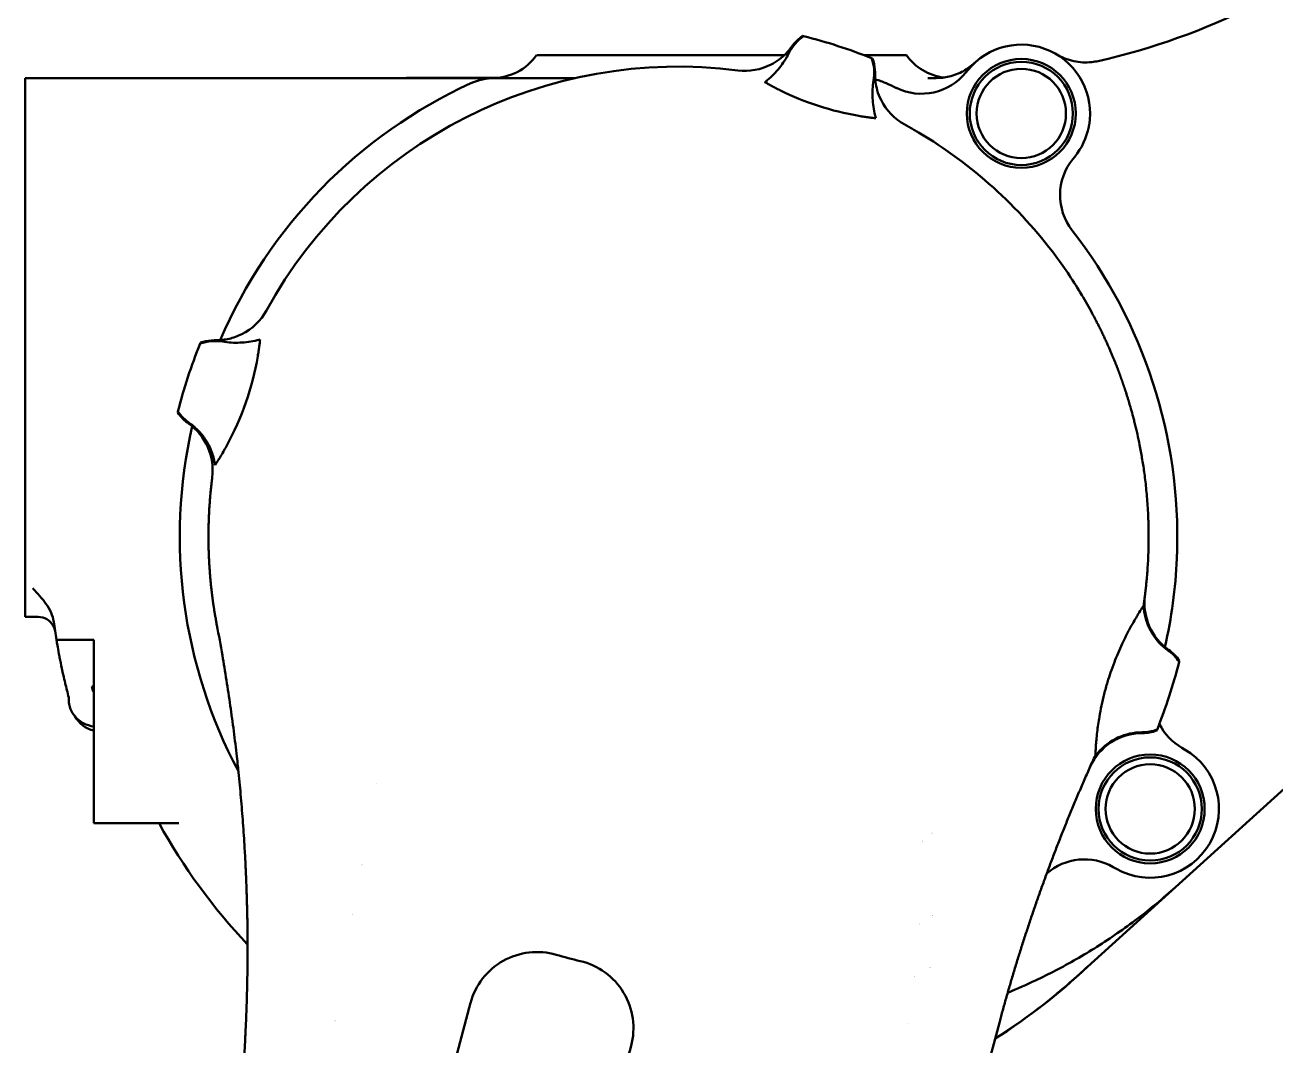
# Model space of a CAD drawing. Header units: millimetres. Extents: x 0 to 8400, y 0 to 5940.
# Drawn here: x 3633.3 to 3851.5, y 3328.4 to 3506.5 of the extents above; entities that cross this region are included whole.
import ezdxf

# ---------------------------------------------------------------- set-up
doc = ezdxf.new("R2010")
doc.units = ezdxf.units.MM
doc.header["$LTSCALE"] = 20
doc.layers.add('可見 (ISO)', color=7, linetype='Continuous', lineweight=50)

msp = doc.modelspace()

# ---------------------------------------------------------------- linework, layer by layer
at = {"layer": '可見 (ISO)'}
for p, q in [((3833.98, 3356.16), (4020.84, 3525.4)), ((3729.28, 3501.28), (3722.53, 3501.28)), ((3729.28, 3501.28), (3765.74, 3501.28)), ((3780.02, 3501.28), (3779.59, 3501.28)), ((3780.02, 3501.28), (3780.58, 3501.28)), ((3781.76, 3501.28), (3780.58, 3501.28)), ((3785.17, 3501.28), (3781.76, 3501.28)), ((3785.17, 3501.28), (3786.65, 3501.28)), ((3786.65, 3501.28), (3787.04, 3501.28)), ((3797.41, 3498.25), (3797.74, 3498.66)), ((3633.28, 3497.28), (3712.48, 3497.28)), ((3633.28, 3492.28), (3633.28, 3497.28)), ((3700.96, 3497.31), (3715.45, 3497.31)), ((3712.48, 3497.28), (3713.07, 3497.28)), ((3729.28, 3497.28), (3715.2, 3497.28)), ((3790.78, 3497.28), (3792.21, 3497.28)), ((3633.28, 3408.28), (3633.28, 3492.28)), ((3816.06, 3483.15), (3816.39, 3483.56)), ((3633.28, 3408.28), (3633.28, 3403.28)), ((3828.63, 3406.95), (3828.63, 3406.95)), ((3633.28, 3403.28), (3635.57, 3403.28)), ((3638.76, 3399.28), (3645.28, 3399.28)), ((3645.28, 3397.57), (3645.28, 3399.28)), ((3639.28, 3396.15), (3639.28, 3396.4)), ((3645.28, 3395.02), (3645.28, 3397.57)), ((3645.28, 3367.28), (3645.28, 3395.02)), ((3645.28, 3391.16), (3644.94, 3391.16)), ((3645.16, 3390.25), (3644.94, 3391.16)), ((3645.28, 3390.19), (3645.16, 3390.25)), ((3835.09, 3380.44), (3835.55, 3380.17)), ((3660.09, 3367.28), (3645.28, 3367.28)), ((3823.55, 3359.39), (3823.09, 3359.65)), ((3833.98, 3356.16), (3827.23, 3350.05)), ((3827.23, 3350.05), (3816.76, 3340.57)), ((3705.76, 3316.43), (3710.99, 3335.93)), ((3787.23, 3332.38), (3787.23, 3332.38)), ((3803.24, 3332.47), (3799.88, 3319.97)), ((3739.01, 3328.45), (3725.53, 3278.17))]:
    msp.add_line(p, q, dxfattribs=at)
for centre, radius in [((3807.07, 3491.11), 9.5), ((3807.07, 3491.11), 9), ((3807.07, 3491.11), 7.79), ((3829.55, 3369.78), 9.5), ((3829.55, 3369.78), 9), ((3829.55, 3369.78), 7.79)]:
    msp.add_circle(centre, radius, dxfattribs=at)
for centre, radius, start, end in [((3793.95, 3617.28), 120, 282.7691, 296.5651), ((3773.55, 3498.12), 8, 125.393, 153.4945), ((3773.55, 3498.12), 7.86, 124.4906, 153.4945), ((3747.28, 3417.28), 90, 68.0291, 75.9709), ((3807.07, 3491.11), 12, 349.8764, 141), ((3714.78, 3506.78), 9.5, 270, 324.6235), ((3773.55, 3498.12), 7.86, 350.5055, 19.5094), ((3773.55, 3498.12), 8, 350.5054, 18.607), ((3794.78, 3506.79), 9.5, 215.3995, 262.3213), ((3747.28, 3417.28), 82, 82.7603, 151.2397), ((3758.87, 3508.55), 10, 262.7603, 297.0924), ((3789.64, 3504.55), 10, 244.109, 321), ((3747.28, 3417.28), 87, 114.62, 156.7881), ((3700.96, 3451.31), 46, 90, 91.8405), ((3715.2, 3487.28), 10, 90, 114.62), ((3753.65, 3507.5), 13.99, 308.4773, 310.653), ((3779.36, 3487.28), 10, 65.38, 77.1252), ((3747.28, 3417.28), 87, 64.109, 65.38), ((3787.14, 3539.97), 50, 243.6693, 260.3307), ((3791.55, 3497.93), 10, 206.5056, 241.2397), ((3795.16, 3494.01), 13.99, 193.3502, 195.5226), ((3807.07, 3491.11), 12, 321, 348.7401), ((3807.05, 3491.11), 12.01, 348.7417, 349.8767), ((3823.83, 3476.86), 10, 141, 217.891), ((3747.28, 3417.28), 87, 358.0683, 37.891), ((3666.63, 3461.55), 10, 296.5353, 331.2397), ((3747.28, 3417.28), 90, 158.0291, 165.9709), ((3666.44, 3443.55), 7.86, 80.5056, 109.5094), ((3666.44, 3443.55), 8, 80.5055, 108.607), ((3670.55, 3465.16), 13.99, 283.3554, 285.5227), ((3624.59, 3457.15), 50, 331.2276, 350.3307), ((3745.9, 3417.88), 78, 156.6107, 156.6108), ((3666.44, 3443.55), 7.86, 214.4906, 235.3023), ((3666.44, 3443.55), 8, 215.393, 235.3023), ((3656.01, 3428.88), 10, 352.7603, 54.6013), ((3747.28, 3417.28), 87, 167.2119, 208.0492), ((3747.52, 3417.23), 87.25, 167.1991818878078, 167.1991959944633), ((3747.28, 3417.28), 87, 347.2119, 357.4918), ((3747.25, 3417.28), 87.03, 357.4916, 358.0679), ((3838.55, 3405.69), 10, 172.7615, 234.6013), ((3838.55, 3405.69), 10.14, 188.3709, 234.6013), ((3635.57, 3400.28), 3, 29.1105, 90), ((3747.28, 3417.28), 110, 187.7535, 189.418), ((3372.1, 3345.43), 300, 9.8079, 10.8421), ((3747.28, 3417.28), 90, 338.0291, 345.9709), ((3828.12, 3391.02), 7.86, 34.4906, 54.6013), ((3828.12, 3391.02), 8, 35.393, 54.6013), ((3646.37, 3388.33), 5, 208.4321, 257.3637), ((3840.09, 3389.1), 10, 206.5328, 240), ((3828.19, 3373.02), 10, 90.2269, 155.8822), ((3828.19, 3373.02), 10.14, 90.2269, 139.4965), ((3828.12, 3391.02), 7.86, 270.2269, 289.5094), ((3828.12, 3391.02), 8, 270.2269, 288.607), ((3829.55, 3369.78), 12, 240, 60), ((3747.17, 3417.2), 67.86, 219.228, 219.2281), ((3747.28, 3417.28), 103.5, 208.8875, 223.4149), ((3747.28, 3417.28), 68, 310.5309, 310.5334), ((3748.58, 3415.66), 65.93, 308.7114, 308.7115), ((3818.09, 3350.99), 10, 60, 131.2542), ((3747.3, 3417.3), 79.53, 226.0127, 226.0129), ((3746.44, 3416.31), 85.71, 229.2393909864082, 229.2394109544929), ((3747.35, 3417.17), 79.37, 301.8496, 301.8497), ((3747.28, 3417.28), 79.5, 303.8673, 303.8726), ((3722.58, 3332.82), 12, 73.6977, 165), ((3747.28, 3417.28), 76, 253.6977, 256.9536), ((3727.41, 3331.55), 12, 345, 76.9536), ((3747.28, 3417.28), 87, 300.2686, 300.2719), ((3747.31, 3417.27), 103.5, 302.2247, 313.4776), ((3747.3, 3417.24), 86.96, 298.2157, 298.2158), ((3747.28, 3417.28), 103.5, 302.2481, 309.6727), ((3747.27, 3417.27), 103.48, 234.6582, 234.6584)]:
    msp.add_arc(centre, radius, start, end, dxfattribs=at)
for centre, major_axis, ratio, start_param, end_param in [((3818.34, 3510), (-5.13, -8.59), 0.998322, 6.283084, 6.283112), ((3818.26, 3510), (2.21, -9.75), 0.993761, 6.283171, 6.283195), ((3792.13, 3507.26), (6.79, -7.34), 0.998267, 6.283022, 6.283162), ((3792.21, 3507.28), (0, -10), 0.993565, 6.282948, 6.283031), ((3831.35, 3405.31), (0.2, 4.37), 0.664278, 1.607713, 1.854172), ((3822.37, 3377.11), (2.24, 3.9), 0.666313, 1.295945, 1.47871)]:
    msp.add_ellipse(centre, major_axis=major_axis, ratio=ratio, start_param=start_param, end_param=end_param, dxfattribs=at)
for points, knots in [([(3768.91, 3504.64), (3768.91, 3504.64), (3768.95, 3504.63), (3769.01, 3504.62), (3769.04, 3504.61), (3769.07, 3504.61), (3769.1, 3504.6)], [-3.33032435, -3.33032435, -3.33032435, -3.33032435, -3.2615474, -3.2615474, -3.2615474, -3.23724664, -3.23724664, -3.23724664, -3.23724664]), ([(3763.43, 3499.65), (3764.39, 3500.14), (3765.28, 3500.8), (3766.22, 3501.76), (3766.4, 3501.95), (3766.69, 3502.31), (3766.81, 3502.46), (3766.94, 3502.64), (3766.96, 3502.67), (3766.98, 3502.7), (3766.99, 3502.7), (3766.99, 3502.71), (3767, 3502.72), (3767, 3502.72), (3767, 3502.73), (3767.01, 3502.73), (3767.01, 3502.74), (3767.02, 3502.75), (3767.02, 3502.75), (3767.02, 3502.75), (3767.02, 3502.75), (3767.02, 3502.75), (3767.02, 3502.75), (3767.02, 3502.75)], [0, 0, 0, 0, 0.3242891, 0.3242891, 0.4029423, 0.4029423, 0.4619156, 0.4619156, 0.4707416, 0.4707416, 0.4727487, 0.4727487, 0.4747699, 0.4747699, 0.4767962, 0.4767962, 0.4808583, 0.4808583, 0.4969656, 0.4969656, 0.5216839, 0.5216839, 0.5321185, 0.5321185, 0.5321185, 0.5321185]), ([(3766.52, 3501.63), (3766.06, 3500.72), (3765.51, 3499.87), (3764.24, 3498.28), (3763.53, 3497.55), (3762.76, 3496.89)], [-0.6080225, -0.6080225, -0.6080225, -0.6080225, -0.304008, -0.304008, -0.000001, -0.000001, -0.000001, -0.000001]), ([(3781.13, 3500.67), (3781.13, 3500.67), (3781.1, 3500.69), (3781.01, 3500.72), (3780.98, 3500.73), (3780.95, 3500.75)], [1.4042973, 1.4042973, 1.4042973, 1.4042973, 1.4918743, 1.4918743, 1.5221598, 1.5221598, 1.5221598, 1.5221598]), ([(3813.22, 3501.41), (3814.14, 3500.86), (3815.17, 3500.46), (3817.25, 3500.01), (3818.33, 3499.95), (3819.74, 3500.11), (3820.11, 3500.17), (3820.47, 3500.25)], [0, 0, 0, 0, 0.3243726, 0.3243726, 0.6418796, 0.6418796, 0.7577162, 0.7577162, 0.7577162, 0.7577162]), ([(3781.55, 3498.03), (3781.55, 3498.03), (3781.55, 3498.03), (3781.55, 3498.03), (3781.55, 3498.03), (3781.55, 3498.03), (3781.55, 3498.03), (3781.55, 3498.02), (3781.55, 3498.02), (3781.55, 3498), (3781.55, 3498), (3781.55, 3497.99), (3781.55, 3497.99), (3781.55, 3497.98), (3781.55, 3497.97), (3781.55, 3497.93), (3781.55, 3497.9), (3781.55, 3497.74), (3781.55, 3497.62), (3781.57, 3497.18), (3781.6, 3496.86), (3781.71, 3496.08), (3781.8, 3495.62), (3782.1, 3494.58), (3782.33, 3494.01), (3782.6, 3493.47)], [0.1793932, 0.1793932, 0.1793932, 0.1793932, 0.1874525, 0.1874525, 0.2188162, 0.2188162, 0.2305789, 0.2305789, 0.2399788, 0.2399788, 0.2423319, 0.2423319, 0.244704, 0.244704, 0.2470765, 0.2470765, 0.2567115, 0.2567115, 0.2942654, 0.2942654, 0.3886702, 0.3886702, 0.5304749, 0.5304749, 0.7124421, 0.7124421, 0.7124421, 0.7124421]), ([(3792.21, 3497.28), (3792.95, 3497.28), (3793.73, 3497.37), (3795.34, 3497.75), (3796.19, 3498.08), (3797.67, 3498.9), (3798.33, 3499.38), (3798.92, 3499.92)], [0, 0, 0, 0, 0.2330987, 0.2330987, 0.5035382, 0.5035382, 0.7436256, 0.7436256, 0.7436256, 0.7436256]), ([(3713.09, 3497.28), (3713.2, 3497.28), (3713.31, 3497.28), (3713.48, 3497.28), (3713.55, 3497.28), (3713.68, 3497.28), (3713.74, 3497.28), (3713.79, 3497.28)], [0, 0, 0, 0, 0.0726966, 0.0726966, 0.125, 0.125, 0.1701997, 0.1701997, 0.1701997, 0.1701997]), ([(3714.2, 3497.28), (3714.21, 3497.28), (3714.22, 3497.28), (3714.35, 3497.28), (3714.45, 3497.28), (3714.55, 3497.28)], [0.2929881, 0.2929881, 0.2929881, 0.2929881, 0.3027338, 0.3027338, 0.4183579, 0.4183579, 0.4183579, 0.4183579]), ([(3762.38, 3496.53), (3762.38, 3496.53), (3762.37, 3496.54), (3762.36, 3496.54), (3762.36, 3496.54), (3762.35, 3496.55)], [0.000001, 0.000001, 0.000001, 0.000001, 0.004833735, 0.004833735, 0.009666471, 0.009666471, 0.009666471, 0.009666471]), ([(3764.97, 3495.16), (3764.69, 3495.29), (3764.42, 3495.43), (3763.89, 3495.7), (3763.64, 3495.84), (3763.17, 3496.09), (3762.95, 3496.21), (3762.61, 3496.4), (3762.48, 3496.48), (3762.38, 3496.53)], [-0.3714308, -0.3714308, -0.3714308, -0.3714308, -0.2806438, -0.2806438, -0.1857495, -0.1857495, -0.0903468, -0.0903468, -0.000001, -0.000001, -0.000001, -0.000001]), ([(3781.55, 3490.78), (3781.31, 3491.77), (3781.17, 3492.78), (3781.07, 3494.81), (3781.13, 3495.83), (3781.3, 3496.83)], [-0.6083645, -0.6083645, -0.6083645, -0.6083645, -0.3041904, -0.3041904, -0.000001, -0.000001, -0.000001, -0.000001]), ([(3781.64, 3490.27), (3781.53, 3490.28), (3781.38, 3490.3), (3780.99, 3490.35), (3780.75, 3490.38), (3780.22, 3490.45), (3779.93, 3490.49), (3779.34, 3490.58), (3779.04, 3490.63), (3778.74, 3490.68)], [-0.3720479, -0.3720479, -0.3720479, -0.3720479, -0.281552, -0.281552, -0.1859906, -0.1859906, -0.0909389, -0.0909389, -0.000001, -0.000001, -0.000001, -0.000001]), ([(3781.64, 3490.27), (3781.65, 3490.27), (3781.65, 3490.27), (3781.67, 3490.27), (3781.67, 3490.27), (3781.68, 3490.27)], [-0.009668058, -0.009668058, -0.009668058, -0.009668058, -0.004834529, -0.004834529, -0.000001, -0.000001, -0.000001, -0.000001]), ([(3786.73, 3489.17), (3787.01, 3489.02), (3787.28, 3488.87), (3787.55, 3488.71), (3787.81, 3488.56), (3788.08, 3488.41), (3788.35, 3488.26), (3788.61, 3488.1), (3788.87, 3487.95), (3789.14, 3487.8), (3798.45, 3482.27), (3806.64, 3474.88), (3813.1, 3466.19), (3814.72, 3464.01), (3816.23, 3461.75), (3817.62, 3459.43), (3818.26, 3458.37), (3818.87, 3457.29), (3819.45, 3456.2), (3819.52, 3456.07), (3819.6, 3455.94), (3819.67, 3455.81), (3819.73, 3455.68), (3819.8, 3455.55), (3819.87, 3455.42), (3819.94, 3455.29), (3820.01, 3455.16), (3820.07, 3455.03), (3820.14, 3454.91), (3820.2, 3454.78), (3820.27, 3454.65), (3820.33, 3454.53), (3820.4, 3454.4), (3820.46, 3454.28), (3820.52, 3454.15), (3820.58, 3454.03), (3820.65, 3453.91), (3820.71, 3453.79), (3820.77, 3453.67), (3820.83, 3453.54), (3820.89, 3453.42), (3820.94, 3453.3), (3821, 3453.18), (3821.06, 3453.07), (3821.12, 3452.95), (3821.17, 3452.83), (3821.23, 3452.72), (3821.28, 3452.6), (3821.34, 3452.48), (3821.39, 3452.37), (3821.45, 3452.26), (3821.5, 3452.14), (3821.55, 3452.03), (3821.61, 3451.92), (3821.66, 3451.81), (3821.71, 3451.7), (3821.76, 3451.59), (3821.81, 3451.48), (3821.86, 3451.37), (3821.91, 3451.26), (3821.96, 3451.15), (3822.01, 3451.04), (3822.05, 3450.94), (3822.1, 3450.83), (3822.15, 3450.73), (3822.2, 3450.62), (3822.24, 3450.52), (3822.29, 3450.42), (3822.33, 3450.31), (3822.38, 3450.21), (3822.42, 3450.11), (3822.47, 3450.01), (3822.51, 3449.91), (3822.55, 3449.81), (3822.59, 3449.71), (3822.64, 3449.61), (3822.68, 3449.52), (3822.72, 3449.42), (3822.76, 3449.32), (3822.8, 3449.23), (3822.84, 3449.14), (3822.88, 3449.04), (3822.92, 3448.95), (3822.96, 3448.86), (3823, 3448.76), (3823.03, 3448.67), (3823.07, 3448.58), (3823.11, 3448.49), (3823.14, 3448.4), (3823.18, 3448.32), (3823.22, 3448.23), (3823.25, 3448.14), (3823.29, 3448.06), (3823.32, 3447.97), (3823.36, 3447.88), (3823.39, 3447.8), (3823.42, 3447.72), (3823.46, 3447.63), (3823.49, 3447.55), (3823.52, 3447.47), (3823.55, 3447.39), (3823.58, 3447.31), (3823.62, 3447.23), (3823.65, 3447.15), (3823.68, 3447.07), (3823.71, 3447), (3823.74, 3446.92), (3823.77, 3446.84), (3823.79, 3446.77), (3823.82, 3446.69), (3823.85, 3446.62), (3823.88, 3446.55), (3823.91, 3446.48), (3823.93, 3446.4), (3823.96, 3446.33), (3823.99, 3446.26), (3824.01, 3446.19), (3824.04, 3446.12), (3824.07, 3446.06), (3824.09, 3445.99), (3824.12, 3445.92), (3824.14, 3445.86), (3824.16, 3445.79), (3824.19, 3445.73), (3824.21, 3445.66), (3824.23, 3445.6), (3824.26, 3445.54), (3824.28, 3445.48), (3824.3, 3445.41), (3824.32, 3445.35), (3824.35, 3445.3), (3824.37, 3445.24), (3824.39, 3445.18), (3824.41, 3445.12), (3824.43, 3445.06), (3824.45, 3445.01), (3824.47, 3444.95), (3824.49, 3444.9), (3824.51, 3444.84), (3824.53, 3444.79), (3824.55, 3444.74), (3824.56, 3444.69), (3824.58, 3444.64), (3824.6, 3444.59), (3824.62, 3444.54), (3824.63, 3444.49), (3824.65, 3444.44), (3824.67, 3444.39), (3824.68, 3444.35), (3824.7, 3444.3), (3824.72, 3444.26), (3824.73, 3444.21), (3824.75, 3444.17), (3824.76, 3444.13), (3824.78, 3444.09), (3824.79, 3444.04), (3824.8, 3444), (3824.82, 3443.96), (3824.83, 3443.92), (3824.84, 3443.89), (3824.86, 3443.85), (3824.87, 3443.81), (3824.88, 3443.77), (3824.89, 3443.74), (3824.91, 3443.71), (3824.92, 3443.67), (3824.93, 3443.64), (3824.94, 3443.61), (3824.95, 3443.57), (3824.96, 3443.54), (3824.97, 3443.51), (3824.98, 3443.48), (3824.99, 3443.46), (3825, 3443.43), (3825.01, 3443.4), (3825.02, 3443.37), (3825.03, 3443.35), (3825.04, 3443.32), (3825.04, 3443.3), (3825.05, 3443.27), (3825.06, 3443.25), (3825.07, 3443.23), (3825.07, 3443.21), (3825.08, 3443.19), (3825.09, 3443.17), (3825.09, 3443.15), (3825.1, 3443.13), (3825.1, 3443.11), (3825.11, 3443.1), (3825.12, 3443.08), (3825.12, 3443.06), (3825.13, 3443.05), (3825.13, 3443.04), (3825.13, 3443.02), (3825.14, 3443.01), (3825.14, 3443), (3825.15, 3442.99), (3825.15, 3442.98), (3825.15, 3442.97), (3825.16, 3442.96), (3825.16, 3442.95), (3825.16, 3442.94), (3825.16, 3442.94), (3825.16, 3442.93), (3825.17, 3442.93), (3825.17, 3442.92), (3825.17, 3442.92), (3825.17, 3442.92), (3825.28, 3442.58), (3825.39, 3442.23), (3825.5, 3441.89), (3825.56, 3441.71), (3825.61, 3441.53), (3825.67, 3441.35), (3825.76, 3441.04), (3825.86, 3440.72), (3825.95, 3440.41), (3826, 3440.25), (3826.05, 3440.08), (3826.09, 3439.92), (3826.23, 3439.46), (3826.35, 3439), (3826.48, 3438.54), (3826.54, 3438.29), (3826.61, 3438.03), (3826.68, 3437.78), (3826.75, 3437.51), (3826.81, 3437.24), (3826.88, 3436.98), (3827.03, 3436.37), (3827.17, 3435.77), (3827.31, 3435.17), (3827.45, 3434.53), (3827.58, 3433.9), (3827.7, 3433.28), (3827.86, 3432.51), (3827.99, 3431.76), (3828.12, 3431.02), (3828.26, 3430.2), (3828.39, 3429.39), (3828.5, 3428.59), (3828.63, 3427.65), (3828.74, 3426.73), (3828.84, 3425.81), (3828.94, 3424.77), (3829.03, 3423.73), (3829.1, 3422.71), (3829.14, 3422.13), (3829.17, 3421.56), (3829.2, 3420.99), (3829.21, 3420.76), (3829.22, 3420.52), (3829.22, 3420.28), (3829.24, 3419.93), (3829.25, 3419.57), (3829.26, 3419.22), (3829.27, 3418.85), (3829.27, 3418.48), (3829.28, 3418.1), (3829.28, 3417.83), (3829.28, 3417.56), (3829.28, 3417.28)], [0, 0, 0, 0, 0.008892, 0.008892, 0.008892, 0.0177164, 0.0177164, 0.0177164, 0.0264733, 0.0264733, 0.0264733, 0.3373255, 0.3373255, 0.3373255, 0.4151968, 0.4151968, 0.4151968, 0.4506818, 0.4506818, 0.4506818, 0.4549775, 0.4549775, 0.4549775, 0.4592057, 0.4592057, 0.4592057, 0.4633662, 0.4633662, 0.4633662, 0.4674592, 0.4674592, 0.4674592, 0.4714846, 0.4714846, 0.4714846, 0.4754423, 0.4754423, 0.4754423, 0.4793325, 0.4793325, 0.4793325, 0.4831551, 0.4831551, 0.4831551, 0.4869101, 0.4869101, 0.4869101, 0.4905975, 0.4905975, 0.4905975, 0.4942173, 0.4942173, 0.4942173, 0.4977695, 0.4977695, 0.4977695, 0.5012541, 0.5012541, 0.5012541, 0.5046712, 0.5046712, 0.5046712, 0.5080206, 0.5080206, 0.5080206, 0.5113024, 0.5113024, 0.5113024, 0.5145167, 0.5145167, 0.5145167, 0.5176633, 0.5176633, 0.5176633, 0.5207424, 0.5207424, 0.5207424, 0.5237539, 0.5237539, 0.5237539, 0.5266978, 0.5266978, 0.5266978, 0.529574, 0.529574, 0.529574, 0.5323827, 0.5323827, 0.5323827, 0.5351238, 0.5351238, 0.5351238, 0.5377973, 0.5377973, 0.5377973, 0.5404033, 0.5404033, 0.5404033, 0.5429416, 0.5429416, 0.5429416, 0.5454123, 0.5454123, 0.5454123, 0.5478154, 0.5478154, 0.5478154, 0.550151, 0.550151, 0.550151, 0.5524189, 0.5524189, 0.5524189, 0.5546193, 0.5546193, 0.5546193, 0.5567521, 0.5567521, 0.5567521, 0.5588172, 0.5588172, 0.5588172, 0.5608148, 0.5608148, 0.5608148, 0.5627448, 0.5627448, 0.5627448, 0.5646072, 0.5646072, 0.5646072, 0.566402, 0.566402, 0.566402, 0.5681292, 0.5681292, 0.5681292, 0.5697888, 0.5697888, 0.5697888, 0.5713808, 0.5713808, 0.5713808, 0.5729053, 0.5729053, 0.5729053, 0.5743621, 0.5743621, 0.5743621, 0.5757514, 0.5757514, 0.5757514, 0.577073, 0.577073, 0.577073, 0.5783271, 0.5783271, 0.5783271, 0.5795135, 0.5795135, 0.5795135, 0.5806324, 0.5806324, 0.5806324, 0.5816837, 0.5816837, 0.5816837, 0.5826674, 0.5826674, 0.5826674, 0.5835835, 0.5835835, 0.5835835, 0.584432, 0.584432, 0.584432, 0.5852129, 0.5852129, 0.5852129, 0.5859262, 0.5859262, 0.5859262, 0.5865719, 0.5865719, 0.5865719, 0.58715, 0.58715, 0.58715, 0.5876606, 0.5876606, 0.5876606, 0.5881035, 0.5881035, 0.5881035, 0.5884789, 0.5884789, 0.5884789, 0.5887866, 0.5887866, 0.5887866, 0.5890268, 0.5890268, 0.5890268, 0.5891994, 0.5891994, 0.5891994, 0.5893043, 0.5893043, 0.5893043, 0.5995984, 0.5995984, 0.5995984, 0.6050581, 0.6050581, 0.6050581, 0.6144018, 0.6144018, 0.6144018, 0.6193352, 0.6193352, 0.6193352, 0.6330116, 0.6330116, 0.6330116, 0.6406297, 0.6406297, 0.6406297, 0.6485647, 0.6485647, 0.6485647, 0.6667468, 0.6667468, 0.6667468, 0.6860154, 0.6860154, 0.6860154, 0.709547, 0.709547, 0.709547, 0.7353893, 0.7353893, 0.7353893, 0.7656454, 0.7656454, 0.7656454, 0.8000641, 0.8000641, 0.8000641, 0.8192866, 0.8192866, 0.8192866, 0.827248, 0.827248, 0.827248, 0.8392104, 0.8392104, 0.8392104, 0.8517102, 0.8517102, 0.8517102, 0.8609372, 0.8609372, 0.8609372, 0.8609372]), ([(3666.53, 3451.55), (3666.53, 3451.55), (3666.53, 3451.55), (3666.53, 3451.55), (3666.53, 3451.55), (3666.53, 3451.55), (3666.54, 3451.55), (3666.54, 3451.55), (3666.54, 3451.55), (3666.56, 3451.55), (3666.56, 3451.55), (3666.56, 3451.55), (3666.57, 3451.55), (3666.58, 3451.55), (3666.59, 3451.55), (3666.61, 3451.55), (3666.62, 3451.55), (3666.76, 3451.55), (3666.89, 3451.55), (3667.27, 3451.56), (3667.52, 3451.58), (3668.52, 3451.7), (3669.26, 3451.87), (3670.36, 3452.26), (3670.73, 3452.42), (3671.1, 3452.6)], [0.1807599, 0.1807599, 0.1807599, 0.1807599, 0.1876296, 0.1876296, 0.2197231, 0.2197231, 0.2317592, 0.2317592, 0.241161, 0.241161, 0.243513, 0.243513, 0.2458805, 0.2458805, 0.2482592, 0.2482592, 0.2530366, 0.2530366, 0.2909641, 0.2909641, 0.3660622, 0.3660622, 0.5926529, 0.5926529, 0.7146464, 0.7146464, 0.7146464, 0.7146464]), ([(3663.89, 3451.13), (3663.89, 3451.13), (3663.87, 3451.08), (3663.82, 3450.97), (3663.82, 3450.96), (3663.82, 3450.95)], [0, 0, 0, 0, 0.08532782, 0.08532782, 0.09129253, 0.09129253, 0.09129253, 0.09129253]), ([(3673.78, 3451.55), (3672.8, 3451.31), (3671.78, 3451.17), (3669.75, 3451.08), (3668.74, 3451.13), (3667.74, 3451.3)], [-0.608533, -0.608533, -0.608533, -0.608533, -0.3042742, -0.3042742, -0.000001, -0.000001, -0.000001, -0.000001]), ([(3674.29, 3451.65), (3674.28, 3451.54), (3674.26, 3451.38), (3674.21, 3450.99), (3674.18, 3450.75), (3674.11, 3450.22), (3674.07, 3449.93), (3673.98, 3449.34), (3673.93, 3449.05), (3673.88, 3448.75)], [-0.3720482, -0.3720482, -0.3720482, -0.3720482, -0.2815529, -0.2815529, -0.1859915, -0.1859915, -0.0909383, -0.0909383, -0.0000013, -0.0000013, -0.0000013, -0.0000013]), ([(3674.29, 3451.65), (3674.29, 3451.65), (3674.29, 3451.66), (3674.29, 3451.67), (3674.29, 3451.67), (3674.29, 3451.68)], [-0.009668449, -0.009668449, -0.009668449, -0.009668449, -0.004834724, -0.004834724, -0.000001, -0.000001, -0.000001, -0.000001]), ([(3659.92, 3438.92), (3659.92, 3438.92), (3659.92, 3438.92), (3659.92, 3438.94), (3659.94, 3439), (3659.96, 3439.1)], [-1.4042973, -1.4042973, -1.4042973, -1.4042973, -1.3812041, -1.3812041, -1.2817658, -1.2817658, -1.2817658, -1.2817658]), ([(3661.97, 3437.09), (3662.57, 3436.67), (3663.13, 3436.19), (3664.14, 3435.11), (3664.59, 3434.52), (3665.35, 3433.26), (3665.67, 3432.59), (3666.16, 3431.2), (3666.33, 3430.49), (3666.43, 3429.76)], [-0.8832484, -0.8832484, -0.8832484, -0.8832484, -0.6618859, -0.6618859, -0.4416264, -0.4416264, -0.2198359, -0.2198359, -0.000001, -0.000001, -0.000001, -0.000001]), ([(3668.42, 3433.08), (3668.24, 3432.75), (3668.06, 3432.43), (3667.69, 3431.78), (3667.5, 3431.46), (3667.13, 3430.86), (3666.94, 3430.56), (3666.64, 3430.09), (3666.52, 3429.9), (3666.43, 3429.76)], [-0.4526575, -0.4526575, -0.4526575, -0.4526575, -0.3421177, -0.3421177, -0.2261615, -0.2261615, -0.1066946, -0.1066946, -0.000001, -0.000001, -0.000001, -0.000001]), ([(3666.74, 3401.86), (3666.7, 3402.1), (3666.65, 3402.34), (3666.61, 3402.59), (3666.58, 3402.72), (3666.56, 3402.85), (3666.54, 3402.98), (3666.51, 3403.13), (3666.48, 3403.27), (3666.46, 3403.42), (3666.45, 3403.46), (3666.45, 3403.5), (3666.44, 3403.54), (3666.42, 3403.63), (3666.41, 3403.72), (3666.39, 3403.82), (3666.38, 3403.9), (3666.37, 3403.98), (3666.35, 3404.06), (3666.35, 3404.08), (3666.35, 3404.09), (3666.35, 3404.1), (3666.34, 3404.12), (3666.34, 3404.14), (3666.34, 3404.16), (3666.31, 3404.34), (3666.28, 3404.51), (3666.26, 3404.67), (3666.25, 3404.71), (3666.24, 3404.76), (3666.23, 3404.8), (3666.23, 3404.84), (3666.22, 3404.88), (3666.22, 3404.91), (3666.21, 3404.95), (3666.21, 3404.99), (3666.2, 3405.03), (3666.2, 3405.05), (3666.19, 3405.07), (3666.19, 3405.08), (3666.19, 3405.09), (3666.19, 3405.1), (3666.19, 3405.11), (3666.19, 3405.11), (3666.19, 3405.12), (3666.19, 3405.12), (3666.19, 3405.13), (3666.18, 3405.13), (3666.18, 3405.14), (3666.17, 3405.22), (3666.16, 3405.3), (3666.15, 3405.38), (3666.13, 3405.48), (3666.12, 3405.58), (3666.1, 3405.68), (3666.09, 3405.75), (3666.08, 3405.83), (3666.07, 3405.9), (3666.07, 3405.92), (3666.07, 3405.93), (3666.07, 3405.95), (3666.06, 3406), (3666.05, 3406.04), (3666.05, 3406.09), (3666.04, 3406.12), (3666.04, 3406.16), (3666.03, 3406.19), (3666.03, 3406.2), (3666.03, 3406.21), (3666.03, 3406.22), (3666.02, 3406.28), (3666.01, 3406.34), (3666, 3406.4), (3665.98, 3406.56), (3665.96, 3406.73), (3665.94, 3406.89), (3665.92, 3407.05), (3665.9, 3407.22), (3665.88, 3407.38), (3665.86, 3407.55), (3665.84, 3407.72), (3665.82, 3407.89), (3665.8, 3408.06), (3665.78, 3408.23), (3665.76, 3408.41), (3665.75, 3408.53), (3665.73, 3408.66), (3665.72, 3408.79), (3665.72, 3408.84), (3665.71, 3408.9), (3665.7, 3408.95), (3665.68, 3409.14), (3665.67, 3409.32), (3665.65, 3409.51), (3665.63, 3409.7), (3665.61, 3409.89), (3665.6, 3410.08), (3665.6, 3410.09), (3665.59, 3410.1), (3665.59, 3410.12), (3665.58, 3410.29), (3665.56, 3410.47), (3665.55, 3410.65), (3665.54, 3410.7), (3665.54, 3410.74), (3665.54, 3410.79), (3665.53, 3410.9), (3665.52, 3411.02), (3665.51, 3411.13), (3665.51, 3411.16), (3665.51, 3411.2), (3665.5, 3411.23), (3665.5, 3411.25), (3665.5, 3411.28), (3665.5, 3411.3), (3665.49, 3411.34), (3665.49, 3411.39), (3665.49, 3411.43), (3665.49, 3411.44), (3665.49, 3411.46), (3665.49, 3411.47), (3665.48, 3411.59), (3665.47, 3411.7), (3665.46, 3411.82), (3665.45, 3412.02), (3665.44, 3412.22), (3665.42, 3412.43), (3665.41, 3412.63), (3665.4, 3412.84), (3665.39, 3413.05), (3665.38, 3413.26), (3665.37, 3413.47), (3665.36, 3413.68), (3665.36, 3413.74), (3665.35, 3413.8), (3665.35, 3413.86), (3665.35, 3414), (3665.34, 3414.13), (3665.33, 3414.27), (3665.33, 3414.29), (3665.33, 3414.31), (3665.33, 3414.32), (3665.33, 3414.37), (3665.33, 3414.43), (3665.33, 3414.48), (3665.33, 3414.53), (3665.32, 3414.58), (3665.32, 3414.63), (3665.32, 3414.65), (3665.32, 3414.66), (3665.32, 3414.68), (3665.32, 3414.78), (3665.31, 3414.88), (3665.31, 3414.98), (3665.31, 3415.21), (3665.3, 3415.43), (3665.3, 3415.66), (3665.29, 3415.89), (3665.29, 3416.12), (3665.28, 3416.36), (3665.28, 3416.59), (3665.28, 3416.83), (3665.28, 3417.07), (3665.28, 3417.31), (3665.28, 3417.55), (3665.28, 3417.8), (3665.28, 3418), (3665.28, 3418.2), (3665.29, 3418.4), (3665.29, 3418.45), (3665.29, 3418.5), (3665.29, 3418.55), (3665.29, 3418.8), (3665.3, 3419.06), (3665.31, 3419.33), (3665.31, 3419.59), (3665.32, 3419.85), (3665.33, 3420.12), (3665.33, 3420.23), (3665.34, 3420.34), (3665.34, 3420.45), (3665.35, 3420.62), (3665.35, 3420.78), (3665.36, 3420.95), (3665.37, 3421.15), (3665.38, 3421.35), (3665.39, 3421.55), (3665.39, 3421.63), (3665.4, 3421.72), (3665.4, 3421.8), (3665.41, 3421.9), (3665.42, 3422.01), (3665.42, 3422.11), (3665.43, 3422.21), (3665.43, 3422.3), (3665.44, 3422.4), (3665.44, 3422.45), (3665.45, 3422.49), (3665.45, 3422.54), (3665.45, 3422.57), (3665.45, 3422.59), (3665.45, 3422.61), (3665.45, 3422.64), (3665.46, 3422.66), (3665.46, 3422.69), (3665.48, 3422.98), (3665.5, 3423.29), (3665.52, 3423.61), (3665.53, 3423.68), (3665.54, 3423.75), (3665.54, 3423.83), (3665.56, 3424.02), (3665.57, 3424.23), (3665.59, 3424.43), (3665.6, 3424.48), (3665.6, 3424.53), (3665.6, 3424.58), (3665.61, 3424.63), (3665.61, 3424.69), (3665.62, 3424.75), (3665.62, 3424.8), (3665.63, 3424.85), (3665.63, 3424.91), (3665.64, 3424.93), (3665.64, 3424.96), (3665.64, 3424.99), (3665.64, 3425.01), (3665.65, 3425.03), (3665.65, 3425.05), (3665.65, 3425.05), (3665.65, 3425.06), (3665.65, 3425.07), (3665.67, 3425.23), (3665.68, 3425.4), (3665.7, 3425.58), (3665.73, 3425.91), (3665.77, 3426.27), (3665.82, 3426.65), (3665.85, 3426.95), (3665.89, 3427.28), (3665.93, 3427.62)], [0, 0, 0, 0, 0.040809, 0.040809, 0.040809, 0.0625, 0.0625, 0.0625, 0.08737, 0.08737, 0.08737, 0.09375, 0.09375, 0.09375, 0.109375, 0.109375, 0.109375, 0.123047, 0.123047, 0.123047, 0.125, 0.125, 0.125, 0.128018, 0.128018, 0.128018, 0.15625, 0.15625, 0.15625, 0.164704, 0.164704, 0.164704, 0.171875, 0.171875, 0.171875, 0.179687, 0.179687, 0.179687, 0.183594, 0.183594, 0.183594, 0.185547, 0.185547, 0.185547, 0.186523, 0.186523, 0.186523, 0.1875, 0.1875, 0.1875, 0.201409, 0.201409, 0.201409, 0.21875, 0.21875, 0.21875, 0.231582, 0.231582, 0.231582, 0.234375, 0.234375, 0.234375, 0.242187, 0.242187, 0.242187, 0.248047, 0.248047, 0.248047, 0.25, 0.25, 0.25, 0.258771, 0.258771, 0.258771, 0.283061, 0.283061, 0.283061, 0.307248, 0.307248, 0.307248, 0.33174, 0.33174, 0.33174, 0.35692, 0.35692, 0.35692, 0.375, 0.375, 0.375, 0.382879, 0.382879, 0.382879, 0.409299, 0.409299, 0.409299, 0.435842, 0.435842, 0.435842, 0.4375, 0.4375, 0.4375, 0.462279, 0.462279, 0.462279, 0.46875, 0.46875, 0.46875, 0.484375, 0.484375, 0.484375, 0.488822, 0.488822, 0.488822, 0.492187, 0.492187, 0.492187, 0.498047, 0.498047, 0.498047, 0.5, 0.5, 0.5, 0.513939, 0.513939, 0.513939, 0.538035, 0.538035, 0.538035, 0.5625, 0.5625, 0.5625, 0.586714, 0.586714, 0.586714, 0.59375, 0.59375, 0.59375, 0.609375, 0.609375, 0.609375, 0.611401, 0.611401, 0.611401, 0.617187, 0.617187, 0.617187, 0.623047, 0.623047, 0.623047, 0.625, 0.625, 0.625, 0.635642, 0.635642, 0.635642, 0.659171, 0.659171, 0.659171, 0.682809, 0.682809, 0.682809, 0.70659, 0.70659, 0.70659, 0.730554, 0.730554, 0.730554, 0.75, 0.75, 0.75, 0.754729, 0.754729, 0.754729, 0.778866, 0.778866, 0.778866, 0.802887, 0.802887, 0.802887, 0.8125, 0.8125, 0.8125, 0.826855, 0.826855, 0.826855, 0.84375, 0.84375, 0.84375, 0.850858, 0.850858, 0.850858, 0.859375, 0.859375, 0.859375, 0.867188, 0.867188, 0.867188, 0.871094, 0.871094, 0.871094, 0.873047, 0.873047, 0.873047, 0.875, 0.875, 0.875, 0.900615, 0.900615, 0.900615, 0.90625, 0.90625, 0.90625, 0.921875, 0.921875, 0.921875, 0.925445, 0.925445, 0.925445, 0.929688, 0.929688, 0.929688, 0.933594, 0.933594, 0.933594, 0.935547, 0.935547, 0.935547, 0.937012, 0.937012, 0.937012, 0.9375, 0.9375, 0.9375, 0.951793, 0.951793, 0.951793, 0.978461, 0.978461, 0.978461, 1, 1, 1, 1]), ([(3829.28, 3417.28), (3829.28, 3417.01), (3829.28, 3416.74), (3829.28, 3416.48), (3829.27, 3416.24), (3829.27, 3416), (3829.27, 3415.76), (3829.26, 3415.22), (3829.24, 3414.68), (3829.22, 3414.13), (3829.2, 3413.64), (3829.18, 3413.15), (3829.15, 3412.66), (3829.12, 3412.18), (3829.09, 3411.7), (3829.06, 3411.22), (3829.02, 3410.78), (3828.99, 3410.33), (3828.94, 3409.88), (3828.91, 3409.55), (3828.88, 3409.22), (3828.85, 3408.89), (3828.82, 3408.57), (3828.78, 3408.24), (3828.74, 3407.92), (3828.71, 3407.61), (3828.67, 3407.3), (3828.63, 3406.98), (3828.59, 3406.68), (3828.55, 3406.37), (3828.51, 3406.07), (3828.47, 3405.77), (3828.43, 3405.48), (3828.38, 3405.18)], [0.8609372, 0.8609372, 0.8609372, 0.8609372, 0.8705599, 0.8705599, 0.8705599, 0.879119, 0.879119, 0.879119, 0.898358, 0.898358, 0.898358, 0.9156717, 0.9156717, 0.9156717, 0.9322878, 0.9322878, 0.9322878, 0.947758, 0.947758, 0.947758, 0.9589932, 0.9589932, 0.9589932, 0.9698276, 0.9698276, 0.9698276, 0.9802682, 0.9802682, 0.9802682, 0.9903228, 0.9903228, 0.9903228, 1, 1, 1, 1]), ([(3634.64, 3408.28), (3634.66, 3408.26), (3634.69, 3408.22), (3635.5, 3407.33), (3636.29, 3406.49), (3637.28, 3405.08), (3637.59, 3404.56), (3638.05, 3403.51), (3638.21, 3402.98), (3638.29, 3402.44)], [-0.0091901, -0.0091901, -0.0091901, -0.0091901, 0, 0, 0.3512737, 0.3512737, 0.5387492, 0.5387492, 0.7100377, 0.7100377, 0.7100377, 0.7100377]), ([(3823.94, 3396.96), (3824.42, 3398.09), (3824.9, 3399.11), (3825.63, 3400.54), (3825.94, 3401.13), (3826.79, 3402.66), (3827.17, 3403.28), (3827.72, 3404.17), (3827.96, 3404.54), (3828.2, 3404.91), (3828.27, 3405.01), (3828.36, 3405.15), (3828.38, 3405.18), (3828.38, 3405.18)], [-0.6159509, -0.6159509, -0.6159509, -0.6159509, -0.5101627, -0.5101627, -0.4349676, -0.4349676, -0.3074618, -0.3074618, -0.1479863, -0.1479863, -0.0677593, -0.0677593, -0.000001, -0.000001, -0.000001, -0.000001]), ([(3828.38, 3405.18), (3828.38, 3405.18), (3828.39, 3405.19), (3828.4, 3405.2), (3828.41, 3405.22), (3828.43, 3405.25), (3828.45, 3405.28)], [0.00000449, 0.00000449, 0.00000449, 0.00000449, 0.03847169, 0.03847169, 0.03847169, 0.08367104, 0.08367104, 0.08367104, 0.08367104]), ([(3638.53, 3400.74), (3638.53, 3400.74), (3638.53, 3400.74), (3638.53, 3400.74), (3638.53, 3400.74), (3638.53, 3400.74), (3638.53, 3400.74), (3638.53, 3400.74), (3638.53, 3400.75), (3638.53, 3400.75), (3638.53, 3400.75), (3638.53, 3400.76), (3638.53, 3400.77), (3638.52, 3400.8), (3638.52, 3400.82), (3638.51, 3400.88), (3638.5, 3400.92), (3638.47, 3401.06), (3638.44, 3401.16), (3638.34, 3401.43), (3638.27, 3401.59), (3638.19, 3401.74)], [0.0064293, 0.0064293, 0.0064293, 0.0064293, 0.0094324, 0.0094324, 0.0165181, 0.0165181, 0.0175046, 0.0175046, 0.0184567, 0.0184567, 0.0194155, 0.0194155, 0.0213428, 0.0213428, 0.028942, 0.028942, 0.0395918, 0.0395918, 0.0715797, 0.0715797, 0.124319, 0.124319, 0.124319, 0.124319]), ([(3638.53, 3400.73), (3638.53, 3400.73), (3638.53, 3400.73), (3638.53, 3400.74), (3638.53, 3400.74), (3638.53, 3400.74), (3638.53, 3400.74), (3638.53, 3400.74), (3638.53, 3400.75), (3638.53, 3400.75), (3638.53, 3400.75), (3638.53, 3400.76), (3638.53, 3400.77), (3638.52, 3400.8), (3638.52, 3400.82), (3638.5, 3400.89), (3638.49, 3400.94), (3638.44, 3401.16), (3638.39, 3401.32), (3638.28, 3401.56), (3638.24, 3401.65), (3638.19, 3401.74)], [0.0025064, 0.0025064, 0.0025064, 0.0025064, 0.0069173, 0.0069173, 0.0121207, 0.0121207, 0.0128151, 0.0128151, 0.0135139, 0.0135139, 0.0142133, 0.0142133, 0.0170704, 0.0170704, 0.0226114, 0.0226114, 0.0392191, 0.0392191, 0.089192, 0.089192, 0.1193182, 0.1193182, 0.1193182, 0.1193182]), ([(3639.28, 3396.4), (3639.16, 3397.02), (3639.06, 3397.55), (3638.91, 3398.42), (3638.85, 3398.75), (3638.78, 3399.18), (3638.76, 3399.28), (3638.76, 3399.28)], [-0.9610827, -0.9610827, -0.9610827, -0.9610827, -0.6429978, -0.6429978, -0.3214989, -0.3214989, 0, 0, 0, 0]), ([(3640.92, 3389.21), (3640.69, 3390.09), (3640.48, 3390.93), (3640.06, 3392.67), (3639.87, 3393.53), (3639.56, 3394.97), (3639.44, 3395.61), (3639.32, 3396.18)], [-1.8945855, -1.8945855, -1.8945855, -1.8945855, -1.6160985, -1.6160985, -1.2859955, -1.2859955, -0.999167, -0.999167, -0.999167, -0.999167]), ([(3667.71, 3396.53), (3667.83, 3395.84), (3667.95, 3395.15), (3668.06, 3394.46), (3668.19, 3393.72), (3668.31, 3392.98), (3668.42, 3392.24), (3668.54, 3391.49), (3668.66, 3390.75), (3668.77, 3390.01), (3668.88, 3389.27), (3668.99, 3388.53), (3669.09, 3387.79), (3669.19, 3387.09), (3669.29, 3386.39), (3669.38, 3385.69), (3669.39, 3385.65), (3669.4, 3385.61), (3669.4, 3385.57), (3669.5, 3384.83), (3669.6, 3384.09), (3669.69, 3383.35), (3669.79, 3382.61), (3669.88, 3381.87), (3669.97, 3381.13), (3670.05, 3380.4), (3670.14, 3379.66), (3670.22, 3378.92), (3670.29, 3378.37), (3670.35, 3377.81), (3670.41, 3377.26), (3670.42, 3377.07), (3670.44, 3376.89), (3670.46, 3376.71), (3670.54, 3375.98), (3670.61, 3375.24), (3670.69, 3374.51), (3670.76, 3373.77), (3670.83, 3373.04), (3670.89, 3372.3), (3670.96, 3371.57), (3671.02, 3370.84), (3671.08, 3370.1), (3671.14, 3369.37), (3671.2, 3368.64), (3671.26, 3367.91), (3671.31, 3367.17), (3671.36, 3366.44), (3671.41, 3365.71), (3671.46, 3364.98), (3671.51, 3364.25), (3671.55, 3363.52), (3671.57, 3363.29), (3671.58, 3363.06), (3671.59, 3362.83), (3671.62, 3362.33), (3671.65, 3361.84), (3671.68, 3361.34), (3671.69, 3361.04), (3671.71, 3360.74), (3671.72, 3360.44), (3671.74, 3360.04), (3671.76, 3359.65), (3671.78, 3359.25), (3671.78, 3359.22), (3671.78, 3359.19), (3671.78, 3359.16), (3671.79, 3358.99), (3671.8, 3358.82), (3671.81, 3358.66), (3671.81, 3358.56), (3671.82, 3358.46), (3671.82, 3358.36), (3671.82, 3358.28), (3671.83, 3358.21), (3671.83, 3358.13), (3671.83, 3358.11), (3671.83, 3358.08), (3671.83, 3358.06), (3671.85, 3357.7), (3671.86, 3357.34), (3671.88, 3356.98), (3671.9, 3356.26), (3671.93, 3355.54), (3671.95, 3354.81), (3671.97, 3354.09), (3671.99, 3353.37), (3672.01, 3352.64), (3672.03, 3351.92), (3672.04, 3351.2), (3672.06, 3350.48), (3672.07, 3349.8), (3672.08, 3349.13), (3672.08, 3348.45), (3672.08, 3348.4), (3672.08, 3348.36), (3672.08, 3348.32), (3672.09, 3347.61), (3672.1, 3346.89), (3672.1, 3346.17), (3672.1, 3345.45), (3672.1, 3344.74), (3672.1, 3344.02), (3672.09, 3343.31), (3672.09, 3342.6), (3672.08, 3341.88), (3672.07, 3341.18), (3672.06, 3340.47), (3672.05, 3339.76), (3672.04, 3339.76), (3672.04, 3339.75), (3672.04, 3339.75), (3672.03, 3339.04), (3672.02, 3338.33), (3672, 3337.62), (3671.98, 3336.91), (3671.96, 3336.2), (3671.93, 3335.49), (3671.91, 3334.79), (3671.88, 3334.09), (3671.86, 3333.38), (3671.83, 3332.68), (3671.8, 3331.97), (3671.76, 3331.27), (3671.75, 3330.98), (3671.74, 3330.69), (3671.72, 3330.4), (3671.7, 3329.99), (3671.68, 3329.58), (3671.66, 3329.17), (3671.62, 3328.47), (3671.58, 3327.78), (3671.54, 3327.08), (3671.49, 3326.38), (3671.45, 3325.69), (3671.4, 3325), (3671.35, 3324.3), (3671.31, 3323.61), (3671.25, 3322.92), (3671.2, 3322.28), (3671.15, 3321.63), (3671.1, 3320.99)], [0, 0, 0, 0, 0.026899, 0.026899, 0.026899, 0.055852, 0.055852, 0.055852, 0.084745, 0.084745, 0.084745, 0.113579, 0.113579, 0.113579, 0.140787, 0.140787, 0.140787, 0.142358, 0.142358, 0.142358, 0.171087, 0.171087, 0.171087, 0.199774, 0.199774, 0.199774, 0.228425, 0.228425, 0.228425, 0.25, 0.25, 0.25, 0.257045, 0.257045, 0.257045, 0.285639, 0.285639, 0.285639, 0.314215, 0.314215, 0.314215, 0.342778, 0.342778, 0.342778, 0.371334, 0.371334, 0.371334, 0.399886, 0.399886, 0.399886, 0.42844, 0.42844, 0.42844, 0.4375, 0.4375, 0.4375, 0.457004, 0.457004, 0.457004, 0.46875, 0.46875, 0.46875, 0.484375, 0.484375, 0.484375, 0.485582, 0.485582, 0.485582, 0.492187, 0.492187, 0.492187, 0.496094, 0.496094, 0.496094, 0.499023, 0.499023, 0.499023, 0.5, 0.5, 0.5, 0.515049, 0.515049, 0.515049, 0.545219, 0.545219, 0.545219, 0.575147, 0.575147, 0.575147, 0.604846, 0.604846, 0.604846, 0.632614, 0.632614, 0.632614, 0.634322, 0.634322, 0.634322, 0.663592, 0.663592, 0.663592, 0.692664, 0.692664, 0.692664, 0.721548, 0.721548, 0.721548, 0.75, 0.75, 0.75, 0.750252, 0.750252, 0.750252, 0.778784, 0.778784, 0.778784, 0.807152, 0.807152, 0.807152, 0.835364, 0.835364, 0.835364, 0.863429, 0.863429, 0.863429, 0.875, 0.875, 0.875, 0.891352, 0.891352, 0.891352, 0.919141, 0.919141, 0.919141, 0.9468, 0.9468, 0.9468, 0.974334, 0.974334, 0.974334, 1, 1, 1, 1]), ([(3820.3, 3383.18), (3820.4, 3384.06), (3820.53, 3384.98), (3820.91, 3387.16), (3821.19, 3388.48), (3821.71, 3390.52), (3821.9, 3391.22), (3822.28, 3392.48), (3822.46, 3393.02), (3822.85, 3394.17), (3823.07, 3394.77), (3823.51, 3395.91), (3823.72, 3396.44), (3823.94, 3396.96)], [-1.444446, -1.444446, -1.444446, -1.444446, -1.165265, -1.165265, -0.753194, -0.753194, -0.534444, -0.534444, -0.362709, -0.362709, -0.171355, -0.171355, -0.000001, -0.000001, -0.000001, -0.000001]), ([(3834.64, 3395.65), (3834.64, 3395.65), (3834.63, 3395.61), (3834.62, 3395.55), (3834.61, 3395.52), (3834.6, 3395.5), (3834.6, 3395.46)], [-3.33032435, -3.33032435, -3.33032435, -3.33032435, -3.2615474, -3.2615474, -3.2615474, -3.23724664, -3.23724664, -3.23724664, -3.23724664]), ([(3645.28, 3384.14), (3644.63, 3384.24), (3644.01, 3384.44), (3642.9, 3385.05), (3642.42, 3385.43), (3641.7, 3386.27), (3641.43, 3386.7), (3641.12, 3387.46), (3641.04, 3387.76), (3640.91, 3388.46), (3640.9, 3388.84), (3640.92, 3389.21)], [0.000001, 0.000001, 0.000001, 0.000001, 0.1960611, 0.1960611, 0.3789674, 0.3789674, 0.5338837, 0.5338837, 0.6342343, 0.6342343, 0.7578062, 0.7578062, 0.7578062, 0.7578062]), ([(3820, 3379.17), (3820, 3379.17), (3820, 3379.18), (3820, 3379.22), (3820, 3379.25), (3820, 3379.37), (3820.01, 3379.5), (3820.03, 3379.98), (3820.06, 3380.43), (3820.12, 3381.39), (3820.18, 3382.19), (3820.3, 3383.18)], [-0.6060172, -0.6060172, -0.6060172, -0.6060172, -0.5754843, -0.5754843, -0.5433496, -0.5433496, -0.4692608, -0.4692608, -0.3012883, -0.3012883, -0.000001, -0.000001, -0.000001, -0.000001]), ([(3830.67, 3383.43), (3830.67, 3383.43), (3830.69, 3383.47), (3830.72, 3383.55), (3830.73, 3383.58), (3830.74, 3383.61)], [1.4042973, 1.4042973, 1.4042973, 1.4042973, 1.4918743, 1.4918743, 1.5221598, 1.5221598, 1.5221598, 1.5221598]), ([(3803.24, 3332.47), (3803.4, 3333.1), (3803.57, 3333.73), (3803.94, 3335.06), (3804.14, 3335.76), (3804.53, 3337.16), (3804.73, 3337.87), (3805.15, 3339.28), (3805.35, 3339.99), (3805.78, 3341.41), (3805.99, 3342.12), (3806.43, 3343.54), (3806.65, 3344.26), (3807.1, 3345.69), (3807.33, 3346.4), (3807.8, 3347.84), (3808.03, 3348.56), (3808.51, 3350), (3808.75, 3350.72), (3809.24, 3352.17), (3809.49, 3352.89), (3810, 3354.34), (3810.26, 3355.07), (3810.78, 3356.53), (3811.04, 3357.26), (3811.58, 3358.72), (3811.85, 3359.45), (3812.4, 3360.92), (3812.68, 3361.65), (3813.24, 3363.13), (3813.53, 3363.86), (3814.11, 3365.34), (3814.4, 3366.08), (3815, 3367.56), (3815.3, 3368.3), (3815.91, 3369.79), (3816.22, 3370.53), (3816.85, 3372.03), (3817.17, 3372.77), (3817.82, 3374.27), (3818.14, 3375.02), (3818.8, 3376.52), (3819.14, 3377.27), (3819.65, 3378.4), (3819.82, 3378.79), (3820, 3379.17)], [0, 0, 0, 0, 0.041968, 0.041968, 0.088586, 0.088586, 0.13515, 0.13515, 0.181667, 0.181667, 0.228146, 0.228146, 0.274598, 0.274598, 0.321032, 0.321032, 0.36746, 0.36746, 0.413905, 0.413905, 0.460367, 0.460367, 0.506856, 0.506856, 0.553385, 0.553385, 0.599967, 0.599967, 0.64661, 0.64661, 0.693328, 0.693328, 0.740129, 0.740129, 0.787026, 0.787026, 0.83403, 0.83403, 0.881153, 0.881153, 0.928409, 0.928409, 0.975805, 0.975805, 1, 1, 1, 1]), ([(3820, 3379.17), (3820, 3379.17), (3820, 3379.15), (3819.99, 3379.12), (3819.99, 3379.08), (3819.99, 3379.02), (3819.99, 3378.95)], [-0.1109468, -0.1109468, -0.1109468, -0.1109468, -0.0607351, -0.0607351, -0.0607351, -0.0000009, -0.0000009, -0.0000009, -0.0000009]), ([(3809.56, 3339.86), (3810.73, 3340.42), (3813.13, 3341.61), (3816.7, 3343.56), (3820.3, 3345.73), (3823.85, 3348.08), (3827.33, 3350.6), (3830.72, 3353.29), (3832.9, 3355.19), (3833.98, 3356.16)], [0, 0, 0, 0, 0.130849, 0.27074, 0.413172, 0.557894, 0.704359, 0.85192, 1, 1, 1, 1]), ([(3672.09, 3347.63), (3672.07, 3350.97), (3671.99, 3353.45), (3671.95, 3354.78), (3671.95, 3354.95), (3671.94, 3355.09), (3671.94, 3355.12), (3671.94, 3355.15), (3671.94, 3355.16), (3671.94, 3355.16)], [0, 0, 0, 0, 1.979671, 1.979671, 2.407163, 2.407163, 2.567326, 2.567326, 2.675261, 2.675261, 2.675261, 2.675261])]:
    msp.add_open_spline(points, degree=3, knots=knots, dxfattribs=at)
for points in [[(3713.79, 3497.28), (3713.94, 3497.28), (3714.08, 3497.28), (3714.2, 3497.28)], [(3714.55, 3497.28), (3714.64, 3497.28), (3714.73, 3497.28), (3714.81, 3497.28)], [(3714.81, 3497.28), (3714.88, 3497.28), (3714.94, 3497.28), (3715, 3497.28)], [(3715, 3497.28), (3715.04, 3497.28), (3715.08, 3497.28), (3715.12, 3497.28)], [(3715.12, 3497.28), (3715.15, 3497.28), (3715.18, 3497.28), (3715.19, 3497.28)], [(3635.57, 3403.28), (3635.57, 3403.28), (3635.57, 3403.28), (3635.57, 3403.28)], [(3639.32, 3396.18), (3639.31, 3396.17), (3639.29, 3396.16), (3639.28, 3396.15)], [(3809.56, 3339.86), (3808.05, 3339.15), (3806.43, 3338.43), (3804.69, 3337.72)], [(3816.76, 3340.57), (3815.72, 3339.62), (3814.58, 3338.64), (3813.35, 3337.62)]]:
    msp.add_open_spline(points, degree=3, dxfattribs=at)

doc.saveas('drawing.dxf')
